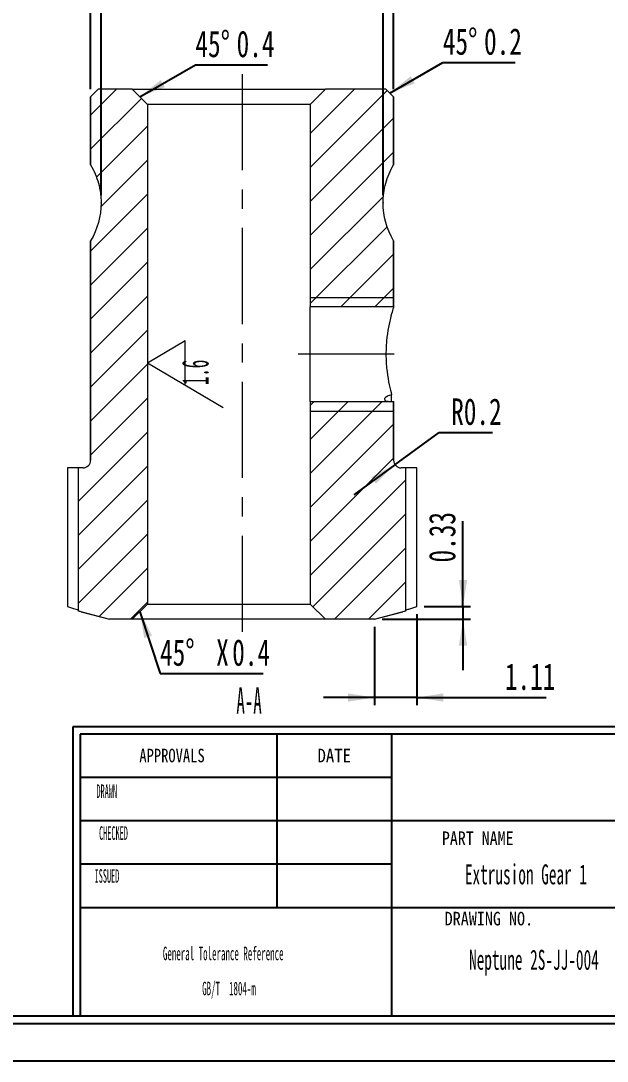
# Model space of a CAD drawing. Header units: millimetres. Extents: x 2 to 295, y 1 to 209.
# Drawn here: x 148.5 to 225.9, y 1.3 to 138.7 of the extents above; entities that cross this region are included whole.
import ezdxf

# ---------------------------------------------------------------- set-up
doc = ezdxf.new("R2010")
doc.units = ezdxf.units.MM
doc.header["$PDSIZE"] = -1
doc.linetypes.add('CENTER', pattern=[10.16, 6.35, -1.27, 1.27, -1.27])
doc.linetypes.add('CENTERX2', pattern=[20.32, 12.7, -2.54, 2.54, -2.54])
doc.layers.add('DIM', color=5, linetype='Continuous')
doc.layers.add('SLD-0', color=179, linetype='Continuous')
doc.layers.add('中心线', color=1, linetype='CENTER', lineweight=15)
doc.styles.add('SLDTEXTSTYLE0', font='TXT', dxfattribs={"width": 0.469})
doc.styles.add('SLDTEXTSTYLE1', font='TXT', dxfattribs={"width": 0.56})
doc.styles.add('SLDTEXTSTYLE10', font='TXT', dxfattribs={"width": 0.862222})
doc.styles.add('SLDTEXTSTYLE14', font='TXT', dxfattribs={"width": 0.7})
doc.styles.add('SLDTEXTSTYLE2', font='TXT', dxfattribs={"width": 0.484})
doc.styles.add('SLDTEXTSTYLE4', font='TXT', dxfattribs={"width": 0.40535})
doc.styles.add('SLDTEXTSTYLE7', font='TXT', dxfattribs={"width": 0.9075})
doc.styles.add('SLDTEXTSTYLE8', font='TXT', dxfattribs={"width": 0.870455})
doc.styles.add('SLDTEXTSTYLE9', font='TXT', dxfattribs={"width": 0.7865})
doc.dimstyles.new('SLDDIMSTYLE0', dxfattribs={"dimtxt": 3.5, "dimasz": 3.5, "dimexe": 0, "dimexo": 0.0625, "dimgap": 0.875, "dimtad": 2, "dimlfac": 0.2, "dimrnd": 1e-09, "dimzin": 12, "dimdsep": 46, "dimtxsty": 'SLDTEXTSTYLE0', "dimsah": 1, "dimcen": 0.09, "dimadec": 0, "dimazin": 3, "dimtfac": 1, "dimtmove": 0, "dimatfit": 0, "dimfxl": 0, "dimfrac": 2, "dimtolj": 1, "dimtzin": 12, "dimarcsym": 0})
doc.dimstyles.new('SLDDIMSTYLE2', dxfattribs={"dimtxt": 3.5, "dimasz": 3.5, "dimexe": 0, "dimexo": 0.0625, "dimgap": 0.875, "dimtad": 2, "dimlfac": 0.2, "dimrnd": 1e-09, "dimzin": 12, "dimdsep": 46, "dimtxsty": 'SLDTEXTSTYLE0', "dimsah": 1, "dimcen": 0.09, "dimadec": 0, "dimazin": 3, "dimtfac": 1, "dimtofl": 0, "dimtmove": 0, "dimatfit": 3, "dimfxl": 0, "dimfrac": 2, "dimtolj": 1, "dimtzin": 12, "dimarcsym": 0})
doc.dimstyles.new('SLDDIMSTYLE8', dxfattribs={"dimtxt": 3.5, "dimasz": 3.5, "dimexe": 0, "dimexo": 0.0625, "dimgap": 0.875, "dimtad": 0, "dimtih": 1, "dimtoh": 1, "dimlfac": 0.2, "dimrnd": 1e-09, "dimdsep": 46, "dimtxsty": 'SLDTEXTSTYLE0', "dimsah": 1, "dimcen": 0, "dimadec": 0, "dimazin": 2, "dimtfac": 1, "dimtofl": 0, "dimtmove": 1, "dimatfit": 3, "dimfxl": 0, "dimfrac": 2, "dimtolj": 1, "dimtzin": 12, "dimarcsym": 0})
doc.dimstyles.new('SLDDIMSTYLE9', dxfattribs={"dimtxt": 3.5, "dimasz": 3.5, "dimexe": 0, "dimexo": 0.0625, "dimgap": 0.875, "dimtad": 2, "dimlfac": 0.2, "dimrnd": 1e-09, "dimdsep": 46, "dimtxsty": 'SLDTEXTSTYLE0', "dimsah": 1, "dimcen": 0.09, "dimadec": 0, "dimazin": 2, "dimtfac": 1, "dimtmove": 0, "dimatfit": 0, "dimfxl": 0, "dimfrac": 2, "dimtolj": 1, "dimtzin": 12, "dimarcsym": 0})

# ---------------------------------------------------------------- blocks, each defined once
blk = doc.blocks.new('SW_NOTE_3')
at = {"layer": 'SLD-0', "color": 0, "char_height": 1.7927, "attachment_point": 2, "style": 'SLDTEXTSTYLE2'}
for s, insert in [('General Tolerance Reference', (12.75, 2.31)), ('GB/T  1804-m', (13.51, -2.32))]:
    blk.add_mtext(s, dxfattribs=dict(at, insert=insert))
blk = doc.blocks.new('_D_12')
at = {"layer": 'DIM'}
for p, q in [((159.06, 115.66), (159.06, 144.17)), ((159.06, 143.17), (196.3, 143.18)), ((196.3, 115.66), (196.3, 144.18))]:
    blk.add_line(p, q, dxfattribs=at)
for points in [[(159.06, 143.17), (162.56, 142.64), (162.56, 143.71)], [(196.3, 143.18), (192.8, 143.71), (192.8, 142.64)]]:
    blk.add_solid(points, dxfattribs=at)
at = {"layer": 'DIM', "insert": (173.55, 147.69), "char_height": 3.5, "attachment_point": 1, "rotation": 0.0002, "style": 'SLDTEXTSTYLE14'}
blk.add_mtext('7.45', dxfattribs=at)
blk = doc.blocks.new('_D_13')
at = {"layer": 'DIM'}
for p, q in [((157.68, 129.66), (157.68, 155.11)), ((157.68, 154.11), (197.68, 154.11)), ((197.68, 129.66), (197.68, 155.11))]:
    blk.add_line(p, q, dxfattribs=at)
for points in [[(157.68, 154.11), (161.18, 153.57), (161.18, 154.65)], [(197.68, 154.11), (194.18, 154.65), (194.18, 153.57)]]:
    blk.add_solid(points, dxfattribs=at)
at = {"layer": 'DIM', "insert": (175.6, 158.62), "char_height": 3.5, "attachment_point": 1, "style": 'SLDTEXTSTYLE14'}
blk.add_mtext('8', dxfattribs=at)
blk = doc.blocks.new('_D_14')
at = {"layer": 'DIM'}
for p, q in [((197.87, 80.08), (203.71, 84.33)), ((203.71, 84.33), (210.74, 84.33)), ((197.87, 80.08), (192.43, 76.11))]:
    blk.add_line(p, q, dxfattribs=at)
blk.add_solid([(197.87, 80.08), (194.73, 78.45), (195.36, 77.58)], dxfattribs=at)
at = {"layer": 'DIM', "insert": (205.29, 88.84), "char_height": 3.5, "attachment_point": 1, "style": 'SLDTEXTSTYLE14'}
blk.add_mtext('R0.2', dxfattribs=at)
blk = doc.blocks.new('SW_CHAMFER_DIMENSION_0')
at = {"layer": 'DIM', "color": 0}
for p, q in [((-7.33, -4.23), (0, 0)), ((0, 0), (9.53, 0))]:
    blk.add_line(p, q, dxfattribs=at)
blk.add_solid([(-7.33, -4.23), (-4.03, -2.95), (-4.57, -2.02)], dxfattribs=at)
at = {"layer": 'DIM', "color": 0, "char_height": 3.5, "attachment_point": 1, "style": 'SLDTEXTSTYLE14'}
for s, insert in [('45°', (0, 4.51)), ('0.4', (5.44, 4.51))]:
    blk.add_mtext(s, dxfattribs=dict(at, insert=insert))
blk = doc.blocks.new('SW_CHAMFER_DIMENSION_1')
at = {"layer": 'DIM', "color": 0}
for p, q in [((-7.01, -4.05), (0, 0)), ((0, 0), (9.53, 0))]:
    blk.add_line(p, q, dxfattribs=at)
blk.add_solid([(-7.01, -4.05), (-3.71, -2.76), (-4.25, -1.83)], dxfattribs=at)
at = {"layer": 'DIM', "color": 0, "char_height": 3.5, "attachment_point": 1, "style": 'SLDTEXTSTYLE14'}
for s, insert in [('45°', (0, 4.51)), ('0.2', (5.44, 4.51))]:
    blk.add_mtext(s, dxfattribs=dict(at, insert=insert))
blk = doc.blocks.new('SW_CHAMFER_DIMENSION_2')
at = {"layer": 'DIM', "color": 0}
for p, q in [((-2.66, 8.15), (0, 0)), ((0, 0), (13.61, 0))]:
    blk.add_line(p, q, dxfattribs=at)
blk.add_solid([(-2.66, 8.15), (-2.09, 4.66), (-1.07, 4.99)], dxfattribs=at)
at = {"layer": 'DIM', "color": 0, "char_height": 3.5, "attachment_point": 1, "style": 'SLDTEXTSTYLE14'}
for s, insert in [('45°', (0, 4.51)), ('X', (7.41, 4.51)), ('0.4', (9.53, 4.51))]:
    blk.add_mtext(s, dxfattribs=dict(at, insert=insert))
blk = doc.blocks.new('_D_15')
at = {"layer": 'DIM'}
for p, q in [((206.85, 61.34), (206.85, 72.6)), ((201.74, 61.34), (207.85, 61.34)), ((206.85, 61.34), (206.85, 59.66)), ((196.18, 59.66), (207.85, 59.66)), ((206.85, 59.66), (206.85, 52.93))]:
    blk.add_line(p, q, dxfattribs=at)
for points in [[(206.85, 61.34), (207.39, 64.84), (206.31, 64.84)], [(206.85, 59.66), (206.31, 56.16), (207.39, 56.16)]]:
    blk.add_solid(points, dxfattribs=at)
at = {"layer": 'DIM', "insert": (202.34, 67.16), "char_height": 3.5, "attachment_point": 1, "rotation": 90, "style": 'SLDTEXTSTYLE14'}
blk.add_mtext('0.33', dxfattribs=at)
blk = doc.blocks.new('_D_16')
at = {"layer": 'DIM'}
for p, q in [((200.74, 60.34), (200.74, 48.33)), ((195.18, 58.66), (195.18, 48.33)), ((195.18, 49.33), (188.45, 49.33)), ((200.74, 49.33), (195.18, 49.33)), ((200.74, 49.33), (217.83, 49.33))]:
    blk.add_line(p, q, dxfattribs=at)
for points in [[(195.18, 49.33), (191.68, 49.87), (191.68, 48.79)], [(200.74, 49.33), (204.24, 48.79), (204.24, 49.87)]]:
    blk.add_solid(points, dxfattribs=at)
at = {"layer": 'DIM', "insert": (212.38, 53.84), "char_height": 3.5, "attachment_point": 1, "style": 'SLDTEXTSTYLE14'}
blk.add_mtext('1.11', dxfattribs=at)
blk = doc.blocks.new('SW_SFSYMBOL_0')
at = {"color": 0, "linetype": 'Continuous', "lineweight": 0}
for p, q in [((-9.07, 2.95), (-4.07, 5.9)), ((-4.07, 0), (-4.07, 5.9)), ((-9.07, 2.95), (0.93, -2.95))]:
    blk.add_line(p, q, dxfattribs=at)
at = {"color": 0, "linetype": 'Continuous', "lineweight": 0, "insert": (-4.51, 0), "char_height": 3.5, "attachment_point": 1, "rotation": 90, "style": 'SLDTEXTSTYLE0'}
blk.add_mtext('1.6', dxfattribs=at)

msp = doc.modelspace()

# ---------------------------------------------------------------- hatches: boundary and pattern name
at = {"linetype": 'Continuous', "lineweight": 0}
h = msp.add_hatch(dxfattribs=at)
h.set_pattern_fill('ANSI31', angle=3e-322, style=0)
edge = h.paths.add_edge_path(flags=0)
edge.add_line((157.681, 109.664), (157.681, 80.664))
edge.add_spline(control_points=[(157.681, 80.664), (157.681, 80.644), (157.68, 80.624), (157.679, 80.605), (157.673, 80.493), (157.646, 80.381), (157.603, 80.278), (157.56, 80.174), (157.498, 80.077), (157.423, 79.994), (157.348, 79.911), (157.258, 79.84), (157.159, 79.786), (157.061, 79.733), (156.952, 79.695), (156.842, 79.677), (156.789, 79.669), (156.735, 79.664), (156.681, 79.664)], knot_values=[0.0009785, 0.0009785, 0.0009785, 0.0009785, 0.0009905, 0.0009905, 0.0009905, 0.0010582, 0.0010582, 0.0010582, 0.0011259, 0.0011259, 0.0011259, 0.0011937, 0.0011937, 0.0011937, 0.0012614, 0.0012614, 0.0012614, 0.0012937, 0.0012937, 0.0012937, 0.0012937], weights=[1, 1, 1, 1, 1, 1, 1, 1, 1, 1, 1, 1, 1, 1, 1, 1, 1, 1, 1], degree=3, periodic=0)
edge.add_line((156.681, 79.664), (156.053, 79.664))
edge.add_line((156.053, 79.664), (156.053, 60.771))
edge.add_spline(control_points=[(156.053, 60.771), (157.429, 60.402), (158.805, 60.033), (160.181, 59.664)], knot_values=[0.0063315, 0.0063315, 0.0063315, 0.0063315, 0.0071862, 0.0071862, 0.0071862, 0.0071862], weights=[1, 1, 1, 1], degree=3, periodic=0)
edge.add_line((160.181, 59.664), (163.181, 59.664))
edge.add_spline(control_points=[(163.181, 59.664), (163.848, 60.331), (164.515, 60.998), (165.181, 61.664)], knot_values=[0.0043411, 0.0043411, 0.0043411, 0.0043411, 0.0049068, 0.0049068, 0.0049068, 0.0049068], weights=[1, 1, 1, 1], degree=3, periodic=0)
edge.add_line((165.181, 61.664), (165.181, 127.664))
edge.add_spline(control_points=[(165.181, 127.664), (164.515, 128.331), (163.848, 128.998), (163.181, 129.664)], knot_values=[0.0109759, 0.0109759, 0.0109759, 0.0109759, 0.0115455, 0.0115455, 0.0115455, 0.0115455], weights=[1, 1, 1, 1], degree=3, periodic=0)
edge.add_line((163.181, 129.664), (158.681, 129.664))
edge.add_spline(control_points=[(158.681, 129.664), (158.348, 129.331), (158.014, 128.998), (157.681, 128.664)], knot_values=[0.0177959, 0.0177959, 0.0177959, 0.0177959, 0.0180793, 0.0180793, 0.0180793, 0.0180793], weights=[1, 1, 1, 1], degree=3, periodic=0)
edge.add_line((157.681, 128.664), (157.681, 119.664))
edge.add_spline(control_points=[(157.681, 119.664), (157.753, 119.543), (157.823, 119.421), (157.889, 119.297), (158.408, 118.333), (158.767, 117.266), (158.937, 116.185), (159.107, 115.104), (159.093, 113.978), (158.896, 112.902), (158.773, 112.228), (158.577, 111.564), (158.315, 110.931), (158.135, 110.495), (157.923, 110.07), (157.681, 109.664)], knot_values=[0.0104231, 0.0104231, 0.0104231, 0.0104231, 0.0105067, 0.0105067, 0.0105067, 0.0111634, 0.0111634, 0.0111634, 0.0118201, 0.0118201, 0.0118201, 0.0122274, 0.0122274, 0.0122274, 0.0125094, 0.0125094, 0.0125094, 0.0125094], weights=[1, 1, 1, 1, 1, 1, 1, 1, 1, 1, 1, 1, 1, 1, 1, 1], degree=3, periodic=0)
h = msp.add_hatch(dxfattribs=at)
h.set_pattern_fill('ANSI31', angle=3e-322, style=0)
edge = h.paths.add_edge_path(flags=0)
edge.add_line((197.68, 119.664), (197.68, 128.664))
edge.add_spline(control_points=[(197.68, 128.664), (197.347, 128.998), (197.013, 129.331), (196.68, 129.664)], knot_values=[0.0067907, 0.0067907, 0.0067907, 0.0067907, 0.0070735, 0.0070735, 0.0070735, 0.0070735], weights=[1, 1, 1, 1], degree=3, periodic=0)
edge.add_line((196.68, 129.664), (188.681, 129.664))
edge.add_line((188.681, 129.664), (186.681, 127.664))
edge.add_line((186.681, 127.664), (186.681, 100.913))
edge.add_line((186.681, 100.913), (197.68, 100.913))
edge.add_line((197.68, 100.913), (197.68, 109.664))
edge.add_spline(control_points=[(197.68, 109.664), (197.439, 110.07), (197.226, 110.495), (197.046, 110.931), (196.628, 111.942), (196.379, 113.04), (196.319, 114.133), (196.26, 115.226), (196.388, 116.344), (196.694, 117.395), (196.924, 118.187), (197.258, 118.956), (197.68, 119.664)], knot_values=[0.0119468, 0.0119468, 0.0119468, 0.0119468, 0.0122274, 0.0122274, 0.0122274, 0.0128841, 0.0128841, 0.0128841, 0.0135407, 0.0135407, 0.0135407, 0.0140353, 0.0140353, 0.0140353, 0.0140353], weights=[1, 1, 1, 1, 1, 1, 1, 1, 1, 1, 1, 1, 1], degree=3, periodic=0)
h = msp.add_hatch(dxfattribs=at)
h.set_pattern_fill('ANSI31', angle=3e-322, style=0)
edge = h.paths.add_edge_path(flags=0)
edge.add_spline(control_points=[(195.18, 59.664), (196.556, 60.033), (197.932, 60.402), (199.308, 60.771)], knot_values=[0.0143917, 0.0143917, 0.0143917, 0.0143917, 0.0152377, 0.0152377, 0.0152377, 0.0152377], weights=[1, 1, 1, 1], degree=3, periodic=0)
edge.add_line((199.308, 60.771), (199.308, 79.664))
edge.add_line((199.308, 79.664), (198.68, 79.664))
edge.add_spline(control_points=[(198.68, 79.664), (198.621, 79.664), (198.563, 79.67), (198.505, 79.68), (198.395, 79.7), (198.286, 79.738), (198.189, 79.793), (198.091, 79.848), (198.002, 79.921), (197.928, 80.005), (197.882, 80.058), (197.841, 80.115), (197.807, 80.177), (197.752, 80.274), (197.714, 80.383), (197.695, 80.493), (197.685, 80.55), (197.68, 80.607), (197.68, 80.664)], knot_values=[0.0010906, 0.0010906, 0.0010906, 0.0010906, 0.0011259, 0.0011259, 0.0011259, 0.0011937, 0.0011937, 0.0011937, 0.0012614, 0.0012614, 0.0012614, 0.0013035, 0.0013035, 0.0013035, 0.0013712, 0.0013712, 0.0013712, 0.0014058, 0.0014058, 0.0014058, 0.0014058], weights=[1, 1, 1, 1, 1, 1, 1, 1, 1, 1, 1, 1, 1, 1, 1, 1, 1, 1, 1], degree=3, periodic=0)
edge.add_line((197.68, 80.664), (197.68, 88.416))
edge.add_line((197.68, 88.416), (186.681, 88.416))
edge.add_line((186.681, 88.416), (186.681, 61.664))
edge.add_line((186.681, 61.664), (188.681, 59.664))
edge.add_line((188.681, 59.664), (195.18, 59.664))

# ---------------------------------------------------------------- linework, layer by layer
at = {"color": 7, "linetype": 'Continuous', "lineweight": 15}
for p, q in [((158.681, 129.664), (157.681, 128.664)), ((158.681, 129.664), (157.681, 128.664)), ((163.181, 129.664), (158.681, 129.664)), ((158.681, 129.664), (158.681, 129.664)), ((165.181, 127.664), (163.181, 129.664)), ((163.181, 129.664), (188.681, 129.664)), ((188.681, 129.664), (186.681, 127.664)), ((196.68, 129.664), (188.681, 129.664)), ((196.68, 129.664), (196.681, 129.664)), ((197.68, 128.664), (196.68, 129.664)), ((197.681, 128.664), (196.681, 129.664)), ((157.681, 128.664), (157.681, 119.664)), ((157.681, 119.664), (157.681, 128.664)), ((157.681, 128.664), (157.681, 128.664)), ((197.681, 128.664), (197.68, 128.664)), ((197.68, 128.664), (197.68, 119.664)), ((197.681, 119.664), (197.681, 128.664)), ((165.181, 127.664), (165.181, 61.664)), ((186.681, 127.664), (165.181, 127.664)), ((186.681, 127.664), (186.681, 100.913)), ((157.681, 119.664), (157.681, 119.664)), ((197.68, 119.664), (197.681, 119.664)), ((157.681, 109.664), (157.681, 80.664)), ((157.681, 109.664), (157.681, 109.664)), ((157.681, 80.664), (157.681, 109.664)), ((197.68, 109.664), (197.68, 100.913)), ((197.68, 109.664), (197.681, 109.664)), ((197.681, 100.914), (197.681, 109.664)), ((197.68, 100.913), (186.681, 100.913)), ((186.681, 88.416), (186.681, 100.913)), ((186.681, 88.416), (197.68, 88.416)), ((186.681, 88.416), (186.681, 61.664)), ((197.413, 88.433), (197.418, 89.313)), ((197.679, 88.419), (197.68, 88.416)), ((197.68, 88.416), (197.68, 80.664)), ((197.681, 80.664), (197.681, 88.455)), ((154.622, 79.664), (154.622, 61.339)), ((156.681, 79.664), (156.053, 79.664)), ((156.053, 79.664), (156.053, 60.771)), ((199.308, 79.664), (198.68, 79.664)), ((199.308, 60.771), (199.308, 79.664)), ((200.739, 61.339), (200.739, 79.664)), ((156.443, 60.666), (156.053, 60.771)), ((156.053, 60.771), (160.181, 59.664)), ((156.443, 60.666), (160.181, 59.664)), ((163.181, 59.664), (165.181, 61.664)), ((165.181, 61.664), (186.681, 61.664)), ((186.681, 61.664), (188.681, 59.664)), ((195.18, 59.664), (199.308, 60.771)), ((195.181, 59.664), (198.909, 60.664)), ((199.308, 60.771), (198.909, 60.664)), ((160.181, 59.664), (160.181, 59.664)), ((163.181, 59.664), (160.181, 59.664)), ((188.681, 59.664), (163.181, 59.664)), ((195.18, 59.664), (188.681, 59.664)), ((195.18, 59.664), (195.181, 59.664))]:
    msp.add_line(p, q, dxfattribs=at)
at = {"color": 7, "linetype": 'Continuous', "lineweight": 0}
for p, q in [((186.681, 102.164), (197.681, 102.164)), ((186.681, 87.164), (197.681, 87.164))]:
    msp.add_line(p, q, dxfattribs=at)
at = {"color": 8, "linetype": 'Continuous', "lineweight": 15}
for p, q in [((157.681, 80.664), (157.681, 80.664)), ((197.68, 80.664), (197.681, 80.664))]:
    msp.add_line(p, q, dxfattribs=at)
at = {"color": 7, "linetype": 'Continuous', "lineweight": 15}
for points, knots in [([(157.681, 119.664), (158.129, 118.912), (158.474, 118.1), (158.936, 116.421), (159.056, 115.538), (159.057, 112.93), (158.57, 111.159), (157.681, 109.664)], [0, 0, 0, 0, 0.25, 0.25, 0.5, 0.5, 1, 1, 1, 1]), ([(197.68, 109.664), (196.781, 111.174), (196.303, 112.921), (196.306, 115.549), (196.422, 116.411), (196.89, 118.109), (197.233, 118.914), (197.68, 119.664)], [0, 0, 0, 0, 0.5, 0.5, 0.75, 0.75, 1, 1, 1, 1]), ([(197.68, 100.913), (197.685, 100.929), (197.654, 100.832), (197.53, 100.418), (197.439, 100.108), (197.128, 98.894), (196.881, 97.737), (196.699, 95.758), (196.671, 95.071), (196.691, 93.694), (196.74, 93.016), (196.969, 91.1), (197.227, 90.018), (197.418, 89.313)], [0, 0, 0, 0, 0.125, 0.125, 0.25, 0.25, 0.5, 0.5, 0.625, 0.625, 0.75, 0.75, 1, 1, 1, 1]), ([(197.418, 89.313), (197.196, 89.26), (196.993, 89.183), (196.682, 89.01), (196.569, 88.917), (196.486, 88.833)], [0, 0, 0, 0, 0.5, 0.5, 1, 1, 1, 1]), ([(196.486, 88.833), (196.495, 88.77), (196.503, 88.714), (196.51, 88.665), (196.513, 88.641), (196.517, 88.618), (196.52, 88.597), (196.523, 88.576), (196.526, 88.556), (196.528, 88.539)], [0, 0, 0, 0, 0.00010489557, 0.00010489557, 0.00010489557, 0.00015765001, 0.00015765001, 0.00015765001, 0.00021050036, 0.00021050036, 0.00021050036, 0.00021050036]), ([(196.528, 88.539), (196.638, 88.494), (196.786, 88.466), (197.183, 88.435), (197.429, 88.43), (197.676, 88.428)], [0, 0, 0, 0, 0.5, 0.5, 1, 1, 1, 1]), ([(156.681, 79.664), (156.944, 79.664), (157.203, 79.772), (157.574, 80.143), (157.681, 80.403), (157.681, 80.664)], [0, 0, 0, 0, 0.5, 0.5, 1, 1, 1, 1]), ([(197.68, 80.664), (197.68, 80.404), (197.788, 80.142), (198.159, 79.772), (198.42, 79.664), (198.68, 79.664)], [0, 0, 0, 0, 0.5, 0.5, 1, 1, 1, 1]), ([(156.01, 79.664), (155.972, 79.664), (155.556, 79.664), (155.11, 79.664), (154.709, 79.664), (154.622, 79.664)], [0, 0, 0, 0, 0.0728601, 0.7978128, 1, 1, 1, 1]), ([(200.739, 79.664), (200.652, 79.664), (200.251, 79.664), (199.805, 79.664), (199.389, 79.664), (199.352, 79.664)], [0, 0, 0, 0, 0.2021872, 0.9271399, 1, 1, 1, 1]), ([(154.622, 61.339), (154.969, 61.226), (155.411, 61.082), (155.94, 60.925), (156.053, 60.891)], [0, 0, 0, 0, 0.7870666, 1, 1, 1, 1]), ([(199.308, 60.891), (199.435, 60.929), (199.962, 61.086), (200.404, 61.23), (200.739, 61.339)], [0, 0, 0, 0, 0.2421979, 1, 1, 1, 1])]:
    msp.add_open_spline(points, degree=3, knots=knots, dxfattribs=at)
at = {"color": 7, "linetype": 'Continuous', "lineweight": 0}
for p in [(159.056, 114.664), (196.305, 114.665)]:
    msp.add_point(p, dxfattribs=at)
at = {"layer": 'SLD-0', "color": 179, "linetype": 'Continuous'}
for p, q in [((289.181, 45.462), (155.33, 45.462)), ((155.33, 45.462), (155.33, 7.219)), ((289.181, 44.506), (156.286, 44.506)), ((156.286, 44.506), (156.286, 7.219)), ((182.281, 44.506), (182.281, 21.56)), ((197.398, 44.506), (197.398, 7.219)), ((197.398, 38.77), (156.286, 38.77)), ((289.181, 33.033), (156.286, 33.033)), ((197.398, 27.297), (156.286, 27.297)), ((289.181, 21.56), (156.286, 21.56))]:
    msp.add_line(p, q, dxfattribs=at)
at = {"layer": 'SLD-0'}
for p, q in [((289.181, 7.219), (12.675, 7.219)), ((295.107, 1.294), (1.812, 1.294))]:
    msp.add_line(p, q, dxfattribs=at)
at = {"layer": 'SLD-0', "color": 6, "linetype": 'Continuous'}
msp.add_line((290.169, 6.231), (11.687, 6.231), dxfattribs=at)
at = {"layer": '中心线', "linetype": 'CENTERX2', "lineweight": 0}
for p, q in [((177.681, 131.664), (177.681, 57.832)), ((197.776, 94.664), (182.99, 94.664))]:
    msp.add_line(p, q, dxfattribs=at)

# ---------------------------------------------------------------- block references
at = {"color": 7, "linetype": 'Continuous', "lineweight": 0}
msp.add_blockref('SW_SFSYMBOL_0', (174.254, 90.59), dxfattribs=at)
at = {"layer": 'DIM'}
for name, p in [('SW_CHAMFER_DIMENSION_0', (171.513, 132.897)), ('SW_CHAMFER_DIMENSION_1', (204.191, 133.213)), ('SW_CHAMFER_DIMENSION_2', (166.846, 52.513))]:
    msp.add_blockref(name, p, dxfattribs=at)
at = {"layer": 'SLD-0', "color": 179}
msp.add_blockref('SW_NOTE_3', (162.438, 14.111), dxfattribs=at)

# ---------------------------------------------------------------- texts
at = {"color": 7, "linetype": 'Continuous', "lineweight": 0, "insert": (178.6, 50.683), "char_height": 3.5, "attachment_point": 2, "style": 'SLDTEXTSTYLE0'}
msp.add_mtext('A-A', dxfattribs=at)
at = {"layer": 'SLD-0', "color": 179, "attachment_point": 2}
for s, insert, char_height, style in [('APPROVALS', (168.427, 42.563), 1.7927, 'SLDTEXTSTYLE9'), ('DATE', (189.85, 42.563), 1.7927, 'SLDTEXTSTYLE7'), ('DRAWN', (159.804, 37.853), 1.7927, 'SLDTEXTSTYLE4'), ('CHECKED', (160.696, 32.315), 1.7927, 'SLDTEXTSTYLE4'), ('PART NAME', (208.794, 31.645), 1.7927, 'SLDTEXTSTYLE10'), ('ISSUED', (159.837, 26.654), 1.7927, 'SLDTEXTSTYLE4'), ('DRAWING NO.', (210.268, 21.022), 1.79265, 'SLDTEXTSTYLE8')]:
    msp.add_mtext(s, dxfattribs=dict(at, insert=insert, char_height=char_height, style=style))
at = {"layer": 'SLD-0', "char_height": 2.64583, "attachment_point": 2, "style": 'SLDTEXTSTYLE1'}
for s, insert in [('Extrusion Gear 1', (215.161, 27.296)), ('Neptune 2S-JJ-004', (216.218, 16.01))]:
    msp.add_mtext(s, dxfattribs=dict(at, insert=insert))

# ---------------------------------------------------------------- dimensions: what is measured, and where the dimension line sits
at = {"layer": 'DIM'}
for base, p1, p2, dimstyle, picture, middle in [((197.68, 154.111), (157.681, 128.664), (197.68, 128.664), 'SLDDIMSTYLE2', '_D_13', (176.277, 154.111)), ((195.18, 49.328), (200.739, 61.339), (195.18, 59.664), 'SLDDIMSTYLE0', '_D_16', (215.105, 49.328))]:
    dim = msp.add_linear_dim(base=base, p1=p1, p2=p2, dimstyle=dimstyle, dxfattribs=at)
    dim.commit()
    dim.dimension.update_dxf_attribs({"geometry": picture, "text_midpoint": middle, "dimtype": 160})
for base, p1, p2, angle, dimstyle, picture, middle in [((196.305, 143.175), (159.056, 114.664), (196.305, 114.665), 0.00018, 'SLDDIMSTYLE2', '_D_12', (176.277, 143.175)), ((206.8514, 59.6645), (200.7393, 61.3392), (195.1799, 59.6645), 90, 'SLDDIMSTYLE9', '_D_15', (206.8514, 69.8787))]:
    dim = msp.add_linear_dim(base=base, p1=p1, p2=p2, angle=angle, dimstyle=dimstyle, dxfattribs=at)
    dim.commit()
    dim.dimension.update_dxf_attribs({"geometry": picture, "text_midpoint": middle, "dimtype": 160})
dim = msp.add_radius_dim(center=(198.68, 80.665), mpoint=(197.872, 80.075), dimstyle='SLDDIMSTYLE8', dxfattribs=at)
dim.commit()
dim.dimension.update_dxf_attribs({"geometry": '_D_14', "text_midpoint": (208.015, 86.366), "dimtype": 164})

doc.saveas('drawing.dxf')
